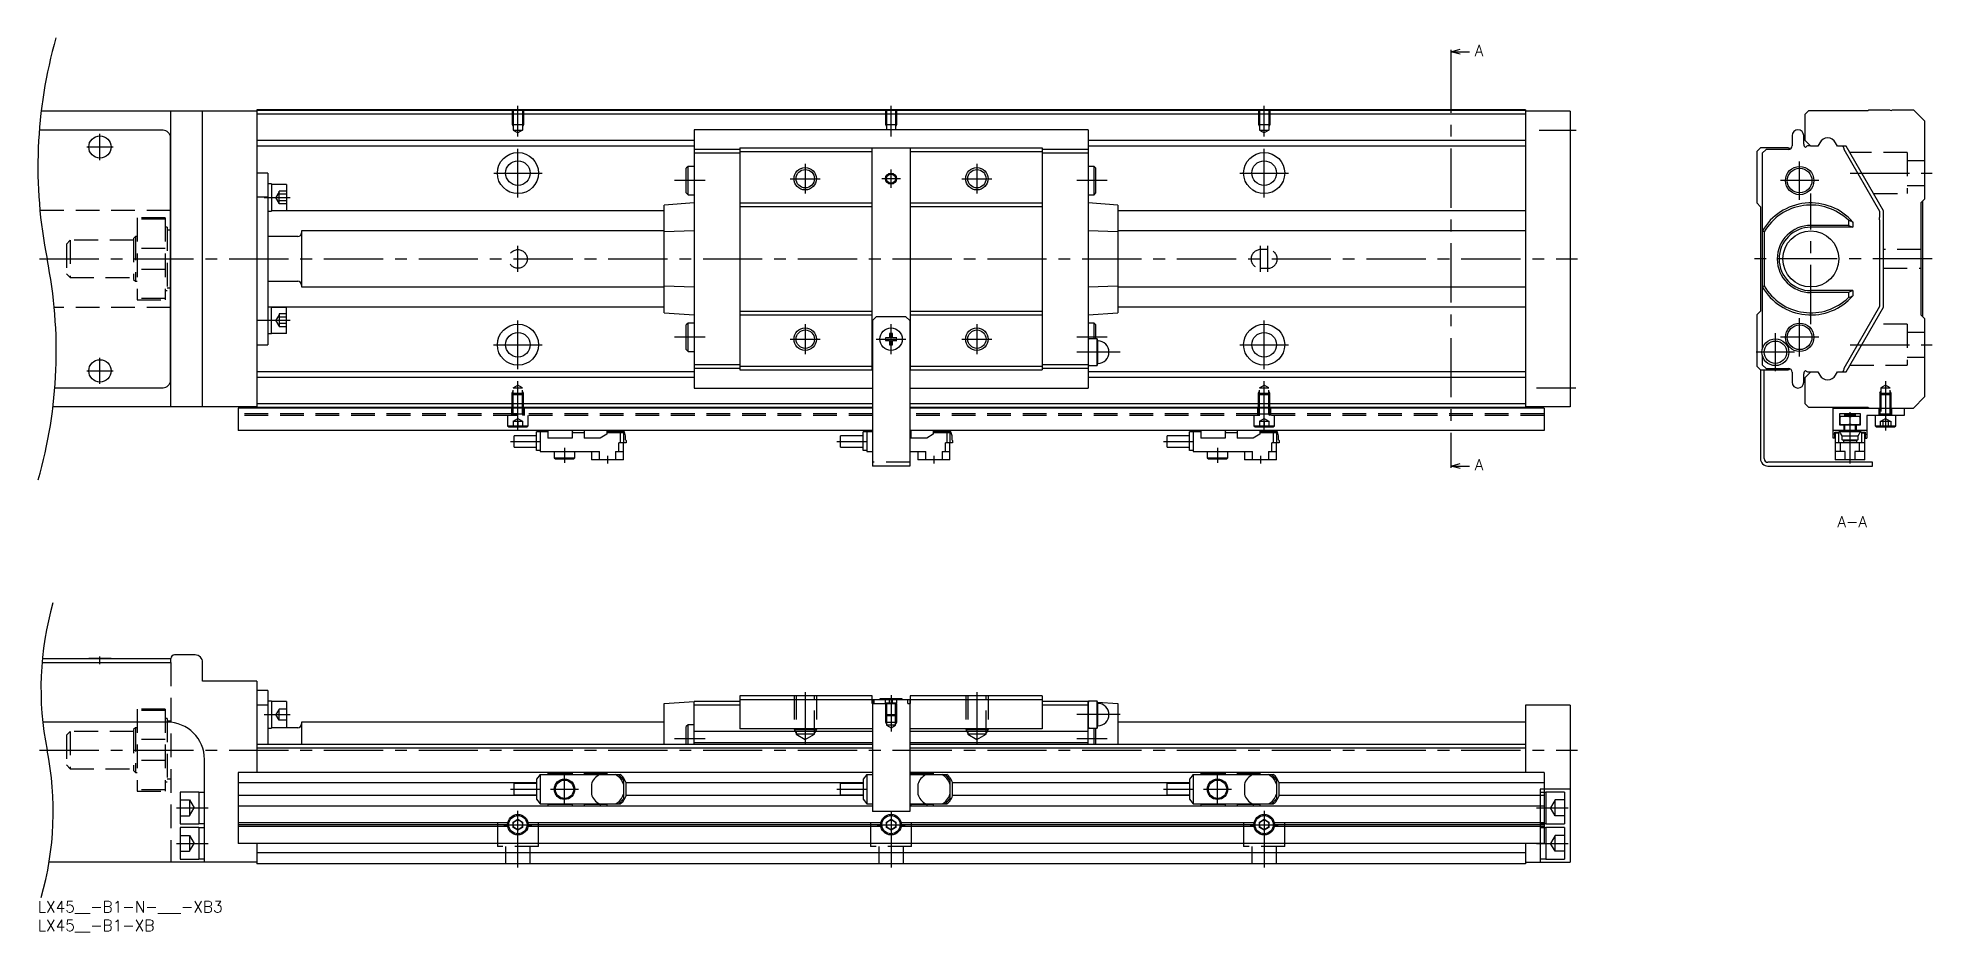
# Model space of a CAD drawing. Extents: x 0 to 508, y -8 to 231.
import ezdxf

# ---------------------------------------------------------------- set-up
doc = ezdxf.new("R2010")
doc.units = 0
doc.header["$LTSCALE"] = 0.5
doc.linetypes.add('CENTER', pattern=[50.8, 31.75, -6.35, 6.35, -6.35])
doc.linetypes.add('DASHED', pattern=[19.05, 12.7, -6.35])
for name, color, linetype in [('MSM_CENTER', 1, 'CENTER'), ('MSM_CONTINUOUS', 7, 'CONTINUOUS'), ('MSM_DASHED', 4, 'DASHED'), ('MSM_NARROW', 5, 'CONTINUOUS'), ('MSM_PART_NUMBER', 7, 'CONTINUOUS')]:
    doc.layers.add(name, color=color, linetype=linetype)
doc.styles.get("Standard").update_dxf_attribs({"font": 'txt.shx', "height": 3, "bigfont": 'bigfont.shx'})

# ---------------------------------------------------------------- blocks, each defined once
blk = doc.blocks.new('*U2')
at = {"layer": 'MSM_PART_NUMBER'}
blk.add_text('LX45__-B1-N-___-XB3', height=3, dxfattribs=at).set_placement((0, -3))
blk = doc.blocks.new('*U3')
at = {"layer": 'MSM_PART_NUMBER'}
blk.add_text('LX45__-B1-XB', height=3, dxfattribs=at).set_placement((0, -8))

msp = doc.modelspace()

# ---------------------------------------------------------------- linework, layer by layer
at = {"layer": 'MSM_CENTER'}
for p, q in [((378.64, 227.12), (378.64, 117.12)), ((128.64, 204.91), (128.64, 213.12)), ((228.64, 204.91), (228.64, 213.12)), ((328.64, 204.91), (328.64, 213.12)), ((16.64, 198.62), (16.64, 205.62)), ((402.32, 206.62), (412.26, 206.62)), ((13.14, 202.12), (20.14, 202.12)), ((128.64, 188.62), (128.64, 201.62)), ((328.64, 188.62), (328.64, 201.62)), ((472.14, 188), (472.14, 198.25)), ((122.15, 195.12), (135.14, 195.12)), ((178.84, 193.13), (170.64, 193.13)), ((201.64, 193.62), (209.64, 193.62)), ((205.64, 197.62), (205.64, 189.62)), ((226.14, 193.63), (231.14, 193.63)), ((228.64, 191.13), (228.64, 196.13)), ((247.64, 193.62), (255.64, 193.62)), ((251.64, 197.62), (251.64, 189.62)), ((286.54, 193.13), (278.44, 193.13)), ((322.14, 195.12), (335.14, 195.12)), ((477.27, 193.12), (467.01, 193.12)), ((485.67, 195.12), (507.64, 195.12)), ((60.64, 188.58), (67.64, 188.58)), ((475.14, 154.62), (475.14, 189.62)), ((128.64, 168.62), (128.64, 175.62)), ((327.64, 168.62), (327.64, 175.62)), ((329.64, 168.62), (329.64, 175.62)), ((0.46, 172.12), (412.64, 172.12)), ((507.64, 172.12), (459.64, 172.12)), ((60.64, 155.67), (67.64, 155.67)), ((128.64, 142.62), (128.64, 155.62)), ((205.64, 154.62), (205.64, 146.62)), ((228.64, 146.62), (228.64, 154.62)), ((251.64, 154.62), (251.64, 146.62)), ((328.64, 142.62), (328.64, 155.62)), ((472.14, 146), (472.14, 156.25)), ((122.14, 149.12), (135.14, 149.12)), ((178.84, 151.13), (170.64, 151.13)), ((201.64, 150.62), (209.64, 150.62)), ((224.64, 150.62), (232.64, 150.62)), ((247.64, 150.62), (255.64, 150.62)), ((286.54, 151.13), (278.44, 151.13)), ((322.14, 149.12), (335.14, 149.12)), ((465.64, 142), (465.64, 152.25)), ((477.27, 151.12), (467.01, 151.12)), ((485.67, 149.12), (507.64, 149.12)), ((16.64, 138.62), (16.64, 145.62)), ((290.04, 147.13), (278.44, 147.13)), ((470.77, 147.12), (460.51, 147.12)), ((13.14, 142.12), (20.14, 142.12)), ((128.64, 126.12), (128.64, 139.33)), ((328.64, 126.12), (328.64, 139.33)), ((401.64, 137.62), (412.14, 137.62)), ((495.14, 139.33), (495.14, 126.12)), ((485.64, 117.32), (485.64, 131.02)), ((126.64, 123.17), (134.64, 123.17)), ((214.14, 123.17), (222.14, 123.17)), ((301.64, 123.17), (309.64, 123.17)), ((141.14, 121.52), (141.14, 117.52)), ((152.64, 119.32), (152.64, 117.32)), ((240.14, 119.32), (240.14, 117.32)), ((316.14, 121.52), (316.14, 117.52)), ((327.64, 119.32), (327.64, 117.32)), ((16.64, 63.5), (16.64, 65.6)), ((205.64, 56), (205.64, 42.3)), ((251.64, 56), (251.64, 42.3)), ((228.64, 55.2), (228.64, 45.5)), ((60.64, 50), (67.64, 50)), ((290.04, 50), (278.44, 50)), ((178.84, 43.5), (170.64, 43.5)), ((286.54, 43.5), (278.44, 43.5)), ((0.46, 40.5), (412.64, 40.5)), ((141.14, 26.25), (141.14, 33.75)), ((316.14, 26.25), (316.14, 33.75)), ((126.64, 30), (134.64, 30)), ((137.39, 30), (144.89, 30)), ((214.14, 30), (222.14, 30)), ((301.64, 30), (309.64, 30)), ((312.39, 30), (319.89, 30)), ((37.14, 25), (45.64, 25)), ((124.89, 20.5), (132.39, 20.5)), ((128.64, 9), (128.64, 24.25)), ((224.89, 20.5), (232.39, 20.5)), ((228.64, 24.25), (228.64, 9)), ((324.89, 20.5), (332.39, 20.5)), ((328.64, 24.25), (328.64, 9)), ((401.64, 25), (410.14, 25)), ((37.14, 15.5), (45.64, 15.5)), ((401.64, 15.5), (410.14, 15.5))]:
    msp.add_line(p, q, dxfattribs=at)
at = {"layer": 'MSM_CONTINUOUS'}
for p, q in [((378.64, 227.62), (381.14, 228.29)), ((378.64, 228.12), (378.64, 227.12)), ((381.14, 226.95), (378.64, 227.62)), ((378.64, 227.62), (383.64, 227.62)), ((58.64, 211.72), (0.88, 211.72)), ((35.64, 132.52), (35.64, 211.72)), ((44.14, 132.52), (44.14, 211.72)), ((398.64, 212.12), (58.64, 212.12)), ((58.64, 212.12), (58.64, 132.12)), ((398.64, 211.92), (58.64, 211.92)), ((398.64, 210.92), (58.64, 210.92)), ((398.64, 212.12), (398.64, 132.12)), ((410.64, 211.72), (398.64, 211.72)), ((410.64, 211.72), (410.64, 132.52)), ((473.64, 210.92), (474.64, 211.92)), ((473.64, 203.87), (473.64, 210.92)), ((474.64, 211.92), (490.44, 211.92)), ((490.44, 211.92), (490.64, 212.12)), ((490.64, 212.12), (496.24, 212.12)), ((497.04, 212.12), (502.64, 212.12)), ((502.64, 212.12), (505.64, 209.12)), ((505.64, 209.12), (505.64, 188.12)), ((33.54, 206.62), (0.38, 206.62)), ((35.54, 139.62), (35.54, 204.62)), ((175.84, 203.87), (58.64, 203.87)), ((175.84, 206.73), (175.84, 137.53)), ((281.44, 206.73), (175.84, 206.73)), ((281.44, 206.73), (281.44, 137.53)), ((398.64, 203.87), (281.44, 203.87)), ((470.14, 205.17), (470.14, 202.47)), ((473.24, 202.87), (473.24, 205.17)), ((475.14, 202.37), (473.64, 203.87)), ((477.54, 203.27), (477.03, 202.37)), ((482.25, 202.37), (481.74, 203.27)), ((35.64, 202.22), (35.54, 202.22)), ((175.84, 202.37), (58.64, 202.37)), ((188.14, 201.48), (175.84, 201.48)), ((188.14, 200.48), (175.84, 200.48)), ((188.14, 201.88), (269.14, 201.88)), ((188.14, 201.88), (188.14, 142.38)), ((188.14, 200.88), (223.54, 200.88)), ((223.54, 142.38), (223.54, 201.88)), ((233.74, 201.88), (233.74, 142.38)), ((233.74, 200.88), (269.14, 200.88)), ((269.14, 201.88), (269.14, 142.38)), ((281.44, 201.48), (269.14, 201.48)), ((281.44, 200.48), (269.14, 200.48)), ((398.64, 202.37), (281.44, 202.37)), ((461.64, 201.87), (460.64, 200.87)), ((460.64, 200.87), (460.64, 187.12)), ((469.02, 201.87), (461.64, 201.87)), ((463.14, 201.47), (462.14, 200.47)), ((462.14, 200.47), (462.14, 147.97)), ((469.14, 201.47), (463.14, 201.47)), ((475.09, 202.42), (474.44, 202.42)), ((477.03, 202.37), (475.14, 202.37)), ((484.64, 202.37), (482.25, 202.37)), ((484.03, 201.42), (484.03, 201.62)), ((493.64, 184.79), (484.03, 201.42)), ((494.64, 185.05), (484.64, 202.37)), ((35.64, 197.72), (35.54, 197.72)), ((61.64, 195.12), (58.64, 195.12)), ((61.64, 195.12), (61.64, 149.12)), ((174.24, 196.93), (173.74, 196.43)), ((173.74, 189.83), (173.74, 196.43)), ((174.24, 189.33), (174.24, 196.93)), ((175.84, 196.93), (174.24, 196.93)), ((283.04, 196.93), (281.44, 196.93)), ((283.54, 196.43), (283.04, 196.93)), ((283.04, 189.33), (283.04, 196.93)), ((283.54, 189.83), (283.54, 196.43)), ((61.64, 188.65), (58.64, 188.65)), ((62.64, 192.23), (61.64, 192.23)), ((62.64, 192.23), (62.64, 184.93)), ((66.64, 192.08), (62.64, 192.08)), ((66.64, 192.08), (66.64, 185.08)), ((173.74, 189.83), (174.24, 189.33)), ((174.24, 189.33), (175.84, 189.33)), ((281.44, 189.33), (283.04, 189.33)), ((283.04, 189.33), (283.54, 189.83)), ((505.64, 188.12), (504.64, 187.12)), ((35.64, 185.12), (35.54, 185.12)), ((61.64, 184.93), (62.64, 184.93)), ((62.64, 185.08), (66.64, 185.08)), ((167.84, 185.05), (62.64, 185.05)), ((175.84, 187.13), (167.84, 186.57)), ((167.84, 157.68), (167.84, 186.57)), ((188.14, 187.13), (223.54, 187.13)), ((188.14, 186.13), (223.54, 186.13)), ((233.74, 187.13), (269.14, 187.13)), ((233.74, 186.13), (269.14, 186.13)), ((289.44, 186.57), (281.44, 187.13)), ((289.44, 186.57), (289.44, 157.68)), ((398.64, 185.05), (289.44, 185.05)), ((460.64, 187.12), (461.64, 186.12)), ((461.64, 186.12), (461.64, 158.12)), ((493.64, 183.27), (493.64, 184.79)), ((494.64, 159.2), (494.64, 185.05)), ((504.64, 187.12), (504.64, 157.12)), ((505.14, 156.62), (505.14, 187.62)), ((35.64, 179.87), (35.54, 179.87)), ((69.64, 178.12), (61.64, 178.12)), ((70.64, 179.62), (70.64, 164.62)), ((167.84, 179.62), (70.64, 179.62)), ((175.84, 179.61), (167.84, 179.36)), ((289.44, 179.36), (281.44, 179.61)), ((398.64, 179.62), (289.44, 179.62)), ((462.64, 179.36), (462.14, 179.61)), ((462.64, 179.36), (462.64, 164.89)), ((485.2, 181.12), (475.14, 181.12)), ((486.42, 180.62), (475.14, 180.62)), ((485.2, 182.49), (485.2, 181.12)), ((485.2, 181.12), (486.42, 180.62)), ((486.42, 182.01), (486.42, 180.62)), ((493.64, 159.46), (493.64, 182.47)), ((35.54, 164.37), (35.64, 164.37)), ((61.64, 166.12), (69.64, 166.12)), ((70.64, 164.62), (167.84, 164.62)), ((167.84, 164.89), (175.84, 164.64)), ((281.44, 164.64), (289.44, 164.89)), ((289.44, 164.62), (398.64, 164.62)), ((462.14, 164.64), (462.64, 164.89)), ((486.42, 163.62), (475.14, 163.62)), ((485.2, 163.12), (475.14, 163.12)), ((486.42, 163.62), (485.2, 163.12)), ((485.2, 163.12), (485.2, 161.76)), ((486.42, 163.62), (486.42, 162.24)), ((35.64, 159.12), (35.54, 159.12)), ((61.64, 159.32), (62.64, 159.32)), ((62.64, 152.02), (62.64, 159.32)), ((167.84, 159.2), (62.64, 159.2)), ((62.64, 159.17), (66.64, 159.17)), ((66.64, 152.17), (66.64, 159.17)), ((167.84, 157.68), (175.84, 157.13)), ((188.14, 158.13), (223.54, 158.13)), ((233.74, 158.13), (269.14, 158.13)), ((281.44, 157.13), (289.44, 157.68)), ((398.64, 159.2), (289.44, 159.2)), ((461.64, 158.12), (460.64, 157.12)), ((484.03, 142.82), (493.64, 159.46)), ((484.64, 141.87), (494.64, 159.2)), ((61.64, 155.6), (58.64, 155.6)), ((174.24, 154.93), (173.74, 154.43)), ((173.74, 147.83), (173.74, 154.43)), ((174.24, 147.33), (174.24, 154.93)), ((175.84, 154.93), (174.24, 154.93)), ((188.14, 157.13), (223.54, 157.13)), ((224.64, 156.62), (223.64, 155.62)), ((223.64, 155.62), (223.64, 116.62)), ((232.64, 156.62), (224.64, 156.62)), ((233.64, 155.62), (232.64, 156.62)), ((233.64, 155.62), (233.64, 116.62)), ((233.74, 157.13), (269.14, 157.13)), ((283.04, 154.93), (281.44, 154.93)), ((283.54, 154.43), (283.04, 154.93)), ((283.04, 150.73), (283.04, 154.93)), ((283.54, 150.73), (283.54, 154.43)), ((460.64, 157.12), (460.64, 143.37)), ((504.64, 157.12), (505.64, 156.12)), ((505.64, 156.12), (505.64, 135.12)), ((58.64, 149.12), (61.64, 149.12)), ((62.64, 152.02), (61.64, 152.02)), ((66.64, 152.17), (62.64, 152.17)), ((173.74, 147.83), (174.24, 147.33)), ((174.24, 147.33), (175.84, 147.33)), ((228.27, 150.99), (227.14, 150.99)), ((227.14, 150.25), (228.27, 150.25)), ((228.27, 152.13), (228.27, 150.99)), ((228.27, 150.25), (228.27, 149.12)), ((229.01, 150.99), (229.01, 152.13)), ((230.15, 150.99), (229.01, 150.99)), ((229.01, 150.25), (230.15, 150.25)), ((229.01, 149.12), (229.01, 150.25)), ((281.6, 150.73), (281.44, 150.13)), ((281.6, 143.53), (281.6, 150.73)), ((283.88, 150.73), (281.6, 150.73)), ((283.88, 143.53), (283.88, 150.73)), ((284.04, 150.13), (283.88, 150.73)), ((284.04, 144.13), (284.04, 150.13)), ((35.64, 146.52), (35.54, 146.52)), ((188.14, 143.78), (175.84, 143.78)), ((188.14, 142.78), (175.84, 142.78)), ((188.14, 143.38), (223.54, 143.38)), ((188.14, 142.38), (223.64, 142.38)), ((233.64, 142.38), (269.14, 142.38)), ((233.74, 143.38), (269.14, 143.38)), ((281.44, 143.78), (269.14, 143.78)), ((281.44, 142.78), (269.14, 142.78)), ((281.44, 144.13), (281.6, 143.53)), ((281.6, 143.53), (283.88, 143.53)), ((283.88, 143.53), (284.04, 144.13)), ((460.64, 143.37), (461.64, 142.37)), ((461.64, 142.37), (469.02, 142.37)), ((461.64, 142.37), (461.64, 118.62)), ((462.14, 146.28), (462.14, 143.77)), ((462.14, 143.77), (463.14, 142.77)), ((462.64, 118.62), (462.64, 142.37)), ((463.14, 142.77), (469.14, 142.77)), ((484.03, 142.62), (484.03, 142.82)), ((4.55, 137.62), (33.54, 137.62)), ((35.54, 142.02), (35.64, 142.02)), ((175.84, 141.87), (58.64, 141.87)), ((175.84, 140.37), (58.64, 140.37)), ((175.84, 137.53), (223.64, 137.53)), ((233.64, 137.53), (281.44, 137.53)), ((398.64, 141.87), (281.44, 141.87)), ((398.64, 140.37), (281.44, 140.37)), ((470.14, 141.77), (470.14, 139.07)), ((473.24, 139.07), (473.24, 141.37)), ((473.64, 140.37), (475.14, 141.87)), ((473.64, 133.32), (473.64, 140.37)), ((474.44, 141.82), (475.09, 141.82)), ((475.14, 141.87), (477.03, 141.87)), ((477.03, 141.87), (477.54, 140.98)), ((481.74, 140.98), (482.25, 141.87)), ((482.25, 141.87), (484.64, 141.87)), ((58.64, 132.52), (4.05, 132.52)), ((53.64, 132.12), (53.64, 126.12)), ((223.64, 132.12), (53.64, 132.12)), ((223.64, 133.32), (58.64, 133.32)), ((223.64, 132.32), (58.64, 132.32)), ((398.64, 133.32), (233.64, 133.32)), ((398.64, 132.32), (233.64, 132.32)), ((403.64, 132.12), (233.64, 132.12)), ((410.64, 132.52), (398.64, 132.52)), ((403.64, 132.12), (403.64, 126.12)), ((474.64, 132.32), (473.64, 133.32)), ((490.44, 132.32), (474.64, 132.32)), ((481.14, 124.12), (481.14, 132.12)), ((481.14, 132.12), (502.64, 132.12)), ((490.64, 132.12), (490.44, 132.32)), ((490.64, 132.12), (490.44, 132.32)), ((500.14, 132.12), (500.14, 130.12)), ((505.64, 135.12), (502.64, 132.12)), ((488.49, 130.62), (482.79, 130.62)), ((482.79, 130.62), (482.79, 127.62)), ((482.79, 127.62), (488.49, 127.62)), ((482.89, 130.02), (488.39, 130.02)), ((482.89, 130.02), (482.89, 127.62)), ((482.89, 129.78), (483.56, 129.96)), ((483.53, 127.7), (482.89, 127.87)), ((484.17, 127.63), (483.53, 127.7)), ((483.56, 129.96), (483.91, 130.01)), ((483.91, 130.01), (484.27, 130.02)), ((483.94, 127.62), (483.94, 126.12)), ((484.34, 130.52), (484.14, 130.32)), ((484.14, 130.32), (484.14, 130.02)), ((484.14, 130.32), (487.14, 130.32)), ((484.14, 127.62), (484.14, 126.12)), ((484.27, 127.62), (484.17, 127.63)), ((484.27, 130.02), (484.36, 130.02)), ((484.62, 127.64), (484.27, 127.62)), ((484.34, 130.52), (486.94, 130.52)), ((484.36, 130.02), (485, 129.95)), ((484.97, 127.69), (484.62, 127.64)), ((485.64, 127.87), (484.97, 127.69)), ((485, 129.95), (485.64, 129.78)), ((485.64, 129.78), (486.31, 129.96)), ((485.64, 127.87), (485.64, 129.78)), ((486.28, 127.7), (485.64, 127.87)), ((486.92, 127.63), (486.28, 127.7)), ((486.31, 129.96), (486.66, 130.01)), ((486.66, 130.01), (487.02, 130.02)), ((487.02, 127.62), (486.92, 127.63)), ((487.14, 130.32), (486.94, 130.52)), ((487.02, 130.02), (487.11, 130.02)), ((487.33, 127.64), (487.02, 127.62)), ((487.11, 130.02), (487.75, 129.95)), ((487.14, 130.02), (487.14, 130.32)), ((487.14, 126.12), (487.14, 127.62)), ((487.37, 127.64), (487.33, 127.64)), ((487.34, 126.12), (487.34, 127.62)), ((487.72, 127.69), (487.37, 127.64)), ((488.39, 127.87), (487.72, 127.69)), ((487.75, 129.95), (488.39, 129.78)), ((488.39, 127.62), (488.39, 130.02)), ((488.49, 127.62), (488.49, 130.62)), ((500.14, 130.12), (490.14, 130.12)), ((490.14, 130.12), (490.14, 124.12)), ((492.39, 130.12), (492.39, 127.42)), ((492.39, 127.42), (492.69, 127.12)), ((492.39, 127.42), (497.89, 127.42)), ((492.69, 127.12), (497.59, 127.12)), ((495.14, 130.62), (494.64, 130.12)), ((495.64, 130.12), (495.14, 130.62)), ((497.59, 127.12), (497.89, 127.42)), ((497.89, 127.42), (497.89, 130.12)), ((223.64, 126.12), (53.64, 126.12)), ((127.64, 121.67), (127.64, 124.67)), ((133.64, 124.67), (127.64, 124.67)), ((136.64, 125.82), (133.64, 125.82)), ((133.64, 120.82), (133.64, 125.82)), ((134.64, 125.82), (134.64, 120.52)), ((136.64, 126.12), (136.64, 124.12)), ((143.14, 124.12), (136.64, 124.12)), ((143.14, 126.12), (143.14, 124.12)), ((143.39, 125.82), (143.14, 125.82)), ((143.39, 125.52), (143.39, 125.82)), ((146.44, 125.52), (143.39, 125.52)), ((146.44, 126.12), (146.44, 124.12)), ((150.69, 124.12), (146.44, 124.12)), ((152.44, 125.14), (150.69, 124.12)), ((152.44, 126.12), (152.44, 125.14)), ((157.18, 125.82), (152.44, 125.82)), ((157.01, 125.52), (152.44, 125.52)), ((157.64, 122.88), (155.71, 122.88)), ((155.71, 120.52), (155.71, 122.88)), ((156.08, 125.52), (156.08, 122.88)), ((156.94, 125.52), (156.94, 122.88)), ((156.94, 118.32), (156.94, 122.88)), ((157.01, 125.52), (157.01, 125.82)), ((157.5, 124.74), (157.18, 125.82)), ((157.5, 123.62), (157.5, 124.74)), ((157.64, 123.47), (157.5, 123.62)), ((157.64, 123.47), (157.64, 122.88)), ((215.14, 121.67), (215.14, 124.67)), ((221.14, 124.67), (215.14, 124.67)), ((223.64, 125.82), (221.14, 125.82)), ((221.14, 120.82), (221.14, 125.82)), ((222.14, 125.82), (222.14, 120.52)), ((403.64, 126.12), (233.64, 126.12)), ((233.94, 125.52), (233.64, 125.52)), ((233.94, 126.12), (233.94, 124.12)), ((238.19, 124.12), (233.94, 124.12)), ((239.94, 125.14), (238.19, 124.12)), ((239.94, 126.12), (239.94, 125.14)), ((244.68, 125.82), (239.94, 125.82)), ((244.51, 125.52), (239.94, 125.52)), ((245.14, 122.88), (243.21, 122.88)), ((243.21, 120.52), (243.21, 122.88)), ((243.58, 125.52), (243.58, 122.88)), ((244.44, 125.52), (244.44, 122.88)), ((244.44, 118.32), (244.44, 122.88)), ((244.51, 125.52), (244.51, 125.82)), ((245, 124.74), (244.68, 125.82)), ((245, 123.62), (245, 124.74)), ((245.14, 123.47), (245, 123.62)), ((245.14, 123.47), (245.14, 122.88)), ((302.64, 121.67), (302.64, 124.67)), ((308.64, 124.67), (302.64, 124.67)), ((311.64, 125.82), (308.64, 125.82)), ((308.64, 120.82), (308.64, 125.82)), ((309.64, 125.82), (309.64, 120.52)), ((311.64, 126.12), (311.64, 124.12)), ((318.14, 124.12), (311.64, 124.12)), ((318.14, 126.12), (318.14, 124.12)), ((318.39, 125.82), (318.14, 125.82)), ((318.39, 125.52), (318.39, 125.82)), ((321.44, 125.52), (318.39, 125.52)), ((321.44, 126.12), (321.44, 124.12)), ((325.69, 124.12), (321.44, 124.12)), ((327.44, 125.14), (325.69, 124.12)), ((327.44, 126.12), (327.44, 125.14)), ((332.18, 125.82), (327.44, 125.82)), ((332.01, 125.52), (327.44, 125.52)), ((332.64, 122.88), (330.71, 122.88)), ((330.71, 120.52), (330.71, 122.88)), ((331.08, 125.52), (331.08, 122.88)), ((331.94, 125.52), (331.94, 122.88)), ((331.94, 118.32), (331.94, 122.88)), ((332.01, 125.52), (332.01, 125.82)), ((332.5, 124.74), (332.18, 125.82)), ((332.5, 123.62), (332.5, 124.74)), ((332.64, 123.47), (332.5, 123.62)), ((332.64, 123.47), (332.64, 122.88)), ((490.14, 126.12), (481.14, 126.12)), ((481.54, 125.14), (481.14, 125.14)), ((481.54, 124.12), (481.14, 124.12)), ((481.54, 124.12), (481.54, 125.72)), ((481.54, 125.72), (482.64, 125.72)), ((481.69, 125.72), (481.69, 118.32)), ((481.69, 125.52), (482.64, 125.52)), ((489.59, 122.88), (481.69, 122.88)), ((482.54, 125.52), (482.54, 122.88)), ((488.64, 125.82), (482.64, 125.82)), ((482.64, 125.52), (482.64, 125.82)), ((483.1, 125.44), (482.91, 125.82)), ((483.09, 120.52), (483.09, 122.88)), ((483.52, 124.74), (483.1, 125.44)), ((483.52, 124.74), (487.76, 124.74)), ((483.52, 123.62), (483.52, 124.74)), ((483.52, 123.62), (487.76, 123.62)), ((483.88, 123.47), (483.52, 123.62)), ((483.88, 123.47), (487.4, 123.47)), ((483.88, 123.47), (483.88, 122.88)), ((487.76, 123.62), (487.4, 123.47)), ((487.4, 123.47), (487.4, 122.88)), ((487.96, 125.06), (487.76, 124.74)), ((487.76, 124.74), (487.76, 123.62)), ((488.37, 125.82), (487.96, 125.06)), ((488.19, 120.52), (488.19, 122.88)), ((488.64, 125.82), (488.64, 125.52)), ((488.64, 125.72), (489.74, 125.72)), ((488.64, 125.52), (489.59, 125.52)), ((488.74, 125.52), (488.74, 122.88)), ((489.59, 118.32), (489.59, 125.72)), ((489.74, 125.72), (489.74, 124.12)), ((489.74, 125.14), (490.14, 125.14)), ((489.74, 124.12), (490.14, 124.12)), ((127.64, 121.67), (133.64, 121.67)), ((134.64, 120.82), (133.64, 120.82)), ((134.64, 120.52), (150.49, 120.52)), ((138.39, 120.52), (138.39, 118.82)), ((138.39, 118.82), (138.69, 118.52)), ((138.39, 118.82), (143.89, 118.82)), ((138.69, 118.52), (143.59, 118.52)), ((143.59, 118.52), (143.89, 118.82)), ((143.89, 118.82), (143.89, 120.52)), ((148.34, 120.52), (148.34, 118.32)), ((156.94, 118.32), (148.34, 118.32)), ((150.49, 118.32), (150.49, 120.52)), ((154.8, 120.52), (156.94, 120.52)), ((154.8, 120.52), (154.8, 118.32)), ((215.14, 121.67), (221.14, 121.67)), ((222.14, 120.82), (221.14, 120.82)), ((222.14, 120.52), (223.64, 120.52)), ((233.64, 120.52), (237.99, 120.52)), ((235.84, 120.52), (235.84, 118.32)), ((244.44, 118.32), (235.84, 118.32)), ((237.99, 118.32), (237.99, 120.52)), ((242.3, 120.52), (244.44, 120.52)), ((242.3, 120.52), (242.3, 118.32)), ((302.64, 121.67), (308.64, 121.67)), ((309.64, 120.82), (308.64, 120.82)), ((309.64, 120.52), (325.49, 120.52)), ((313.39, 120.52), (313.39, 118.82)), ((313.39, 118.82), (313.69, 118.52)), ((313.39, 118.82), (318.89, 118.82)), ((313.69, 118.52), (318.59, 118.52)), ((318.59, 118.52), (318.89, 118.82)), ((318.89, 118.82), (318.89, 120.52)), ((323.34, 120.52), (323.34, 118.32)), ((331.94, 118.32), (323.34, 118.32)), ((325.49, 118.32), (325.49, 120.52)), ((329.8, 120.52), (331.94, 120.52)), ((329.8, 120.52), (329.8, 118.32)), ((378.64, 116.62), (381.14, 117.29)), ((378.64, 117.12), (378.64, 116.12)), ((491.64, 117.62), (463.64, 117.62)), ((484.31, 120.52), (481.69, 120.52)), ((489.59, 118.32), (481.69, 118.32)), ((484.31, 118.32), (484.31, 120.52)), ((489.59, 120.52), (486.97, 120.52)), ((486.97, 120.52), (486.97, 118.32)), ((491.64, 116.62), (491.64, 117.62)), ((233.64, 116.62), (223.64, 116.62)), ((381.14, 115.95), (378.64, 116.62)), ((378.64, 116.62), (383.64, 116.62)), ((463.64, 116.62), (491.64, 116.62)), ((42.14, 66), (36.64, 66)), ((1.12, 64), (35.64, 64)), ((1.21, 65), (35.54, 65)), ((13.64, 65.1), (19.64, 65.1)), ((13.64, 65.1), (13.64, 65)), ((19.64, 65), (19.64, 65.1)), ((35.54, 65), (35.54, 64)), ((35.64, 64), (35.64, 65)), ((44.14, 59), (44.14, 64)), ((58.64, 59), (44.14, 59)), ((58.64, 59), (58.64, 34.5)), ((61.64, 56.5), (58.64, 56.5)), ((61.64, 56.5), (61.64, 42)), ((61.64, 52.5), (58.64, 52.5)), ((62.64, 53.65), (61.64, 53.65)), ((62.64, 53.65), (62.64, 46.35)), ((66.64, 53.5), (62.64, 53.5)), ((66.64, 53.5), (66.64, 46.5)), ((167.84, 53), (175.84, 53.5)), ((167.84, 42), (167.84, 53)), ((188.14, 53.5), (175.84, 53.5)), ((175.84, 42), (175.84, 53.5)), ((188.14, 52.5), (175.84, 52.5)), ((223.54, 55), (188.14, 55)), ((188.14, 55), (188.14, 46.15)), ((223.54, 54), (188.14, 54)), ((223.54, 53), (223.54, 55)), ((223.54, 53), (223.64, 53)), ((223.64, 54), (223.64, 24)), ((233.64, 54), (223.64, 54)), ((231.64, 54.2), (225.64, 54.2)), ((225.64, 54.2), (225.64, 54)), ((231.64, 54), (231.64, 54.2)), ((233.64, 54), (233.64, 24)), ((233.64, 53), (233.74, 53)), ((233.74, 55), (233.74, 53)), ((269.14, 55), (233.74, 55)), ((269.14, 54), (233.74, 54)), ((269.14, 55), (269.14, 46.15)), ((281.44, 53.5), (269.14, 53.5)), ((281.44, 52.5), (269.14, 52.5)), ((281.6, 53.6), (281.44, 53)), ((281.44, 53.5), (281.57, 53.49)), ((281.44, 42), (281.44, 53.5)), ((281.6, 46.4), (281.6, 53.6)), ((283.88, 53.6), (281.6, 53.6)), ((284.04, 53), (283.88, 53.6)), ((283.88, 46.4), (283.88, 53.6)), ((283.95, 53.34), (289.44, 53)), ((284.04, 47), (284.04, 53)), ((289.44, 53), (289.44, 42)), ((410.64, 52.5), (398.64, 52.5)), ((398.64, 52.5), (398.64, 34.5)), ((410.64, 52.5), (410.64, 10.5)), ((34.64, 48), (1.31, 48)), ((61.64, 46.35), (62.64, 46.35)), ((69.64, 46.5), (62.64, 46.5)), ((70.64, 48), (70.64, 42)), ((167.84, 48), (70.64, 48)), ((174.24, 47.3), (173.74, 46.8)), ((173.74, 42), (173.74, 46.8)), ((174.24, 42), (174.24, 47.3)), ((175.84, 47.3), (174.24, 47.3)), ((223.64, 46.15), (188.14, 46.15)), ((269.14, 46.15), (233.64, 46.15)), ((281.44, 47), (281.6, 46.4)), ((281.6, 46.4), (283.88, 46.4)), ((283.04, 42), (283.04, 46.4)), ((283.54, 42), (283.54, 46.4)), ((283.88, 46.4), (284.04, 47)), ((398.64, 48), (289.44, 48)), ((223.64, 42), (58.64, 42)), ((223.64, 41), (58.64, 41)), ((223.64, 45.5), (175.84, 45.5)), ((223.64, 42.4), (175.84, 42.4)), ((281.44, 45.5), (233.64, 45.5)), ((281.44, 42.4), (233.64, 42.4)), ((398.64, 42), (233.64, 42)), ((398.64, 41), (233.64, 41)), ((44.64, 10.5), (44.64, 38)), ((53.64, 34.5), (53.64, 15.5)), ((223.64, 34.5), (53.64, 34.5)), ((133.64, 31.7), (53.64, 31.7)), ((127.64, 28.5), (127.64, 31.5)), ((133.64, 31.5), (127.64, 31.5)), ((134.64, 33.95), (133.64, 32.69)), ((133.64, 32.69), (133.64, 27.3)), ((134.64, 33.95), (156.08, 33.95)), ((134.64, 33.95), (134.64, 26.05)), ((136.64, 34.5), (136.64, 33.95)), ((143.14, 34.1), (136.64, 34.1)), ((143.14, 34.5), (143.14, 33.95)), ((146.44, 34.5), (146.44, 33.95)), ((152.44, 34.1), (146.44, 34.1)), ((148.34, 31.33), (148.34, 28.67)), ((150.69, 34.1), (150.69, 34.5)), ((152.44, 34.5), (152.44, 33.95)), ((156.94, 32.55), (155.71, 33.95)), ((156.94, 32.55), (156.94, 27.45)), ((157.64, 28.24), (157.64, 31.76)), ((221.14, 31.7), (157.64, 31.7)), ((215.14, 28.5), (215.14, 31.5)), ((221.14, 31.5), (215.14, 31.5)), ((222.14, 33.95), (221.14, 32.69)), ((221.14, 32.69), (221.14, 27.3)), ((222.14, 33.95), (223.64, 33.95)), ((222.14, 33.95), (222.14, 26.05)), ((403.64, 34.5), (233.64, 34.5)), ((233.64, 33.95), (243.58, 33.95)), ((233.94, 34.5), (233.94, 33.95)), ((239.94, 34.1), (233.94, 34.1)), ((235.84, 31.33), (235.84, 28.67)), ((238.19, 34.1), (238.19, 34.5)), ((239.94, 34.5), (239.94, 33.95)), ((244.44, 32.55), (243.21, 33.95)), ((244.44, 32.55), (244.44, 27.45)), ((245.14, 28.24), (245.14, 31.76)), ((308.64, 31.7), (245.14, 31.7)), ((302.64, 28.5), (302.64, 31.5)), ((308.64, 31.5), (302.64, 31.5)), ((309.64, 33.95), (308.64, 32.69)), ((308.64, 32.69), (308.64, 27.3)), ((309.64, 33.95), (331.08, 33.95)), ((309.64, 33.95), (309.64, 26.05)), ((311.64, 34.5), (311.64, 33.95)), ((318.14, 34.1), (311.64, 34.1)), ((318.14, 34.5), (318.14, 33.95)), ((321.44, 34.5), (321.44, 33.95)), ((327.44, 34.1), (321.44, 34.1)), ((323.34, 31.33), (323.34, 28.67)), ((325.69, 34.1), (325.69, 34.5)), ((327.44, 34.5), (327.44, 33.95)), ((331.94, 32.55), (330.71, 33.95)), ((331.94, 32.55), (331.94, 27.45)), ((332.64, 28.24), (332.64, 31.76)), ((403.64, 31.7), (332.64, 31.7)), ((403.64, 34.5), (403.64, 15.5)), ((43.14, 29.25), (38.14, 29.25)), ((38.14, 29.25), (38.14, 20.75)), ((43.14, 29.25), (43.14, 20.75)), ((44.64, 29.15), (43.14, 29.15)), ((133.64, 28.3), (53.64, 28.3)), ((223.64, 25.5), (53.64, 25.5)), ((127.64, 28.5), (133.64, 28.5)), ((133.64, 27.3), (134.64, 26.05)), ((134.64, 26.05), (156.08, 26.05)), ((136.64, 26.05), (136.64, 25.5)), ((143.14, 25.9), (136.64, 25.9)), ((143.14, 26.05), (143.14, 25.5)), ((146.44, 26.05), (146.44, 25.5)), ((152.44, 25.9), (146.44, 25.9)), ((150.69, 25.9), (150.69, 25.5)), ((152.44, 26.05), (152.44, 25.5)), ((155.71, 26.05), (156.94, 27.45)), ((221.14, 28.3), (157.64, 28.3)), ((215.14, 28.5), (221.14, 28.5)), ((221.14, 27.3), (222.14, 26.05)), ((222.14, 26.05), (223.64, 26.05)), ((233.64, 26.05), (243.58, 26.05)), ((403.64, 25.5), (233.64, 25.5)), ((233.94, 26.05), (233.94, 25.5)), ((239.94, 25.9), (233.94, 25.9)), ((238.19, 25.9), (238.19, 25.5)), ((239.94, 26.05), (239.94, 25.5)), ((243.21, 26.05), (244.44, 27.45)), ((308.64, 28.3), (245.14, 28.3)), ((302.64, 28.5), (308.64, 28.5)), ((308.64, 27.3), (309.64, 26.05)), ((309.64, 26.05), (331.08, 26.05)), ((311.64, 26.05), (311.64, 25.5)), ((318.14, 25.9), (311.64, 25.9)), ((318.14, 26.05), (318.14, 25.5)), ((321.44, 26.05), (321.44, 25.5)), ((327.44, 25.9), (321.44, 25.9)), ((325.69, 25.9), (325.69, 25.5)), ((327.44, 26.05), (327.44, 25.5)), ((330.71, 26.05), (331.94, 27.45)), ((403.64, 28.3), (332.64, 28.3)), ((402.64, 30), (402.64, 10.5)), ((410.64, 30), (402.64, 30)), ((404.14, 29.15), (402.64, 29.15)), ((409.14, 29.25), (404.14, 29.25)), ((404.14, 29.25), (404.14, 20.75)), ((409.14, 29.25), (409.14, 20.75)), ((38.14, 20.75), (43.14, 20.75)), ((43.14, 20.85), (44.64, 20.85)), ((125.94, 21), (53.64, 21)), ((125.89, 20.5), (53.64, 20.5)), ((127.39, 21.22), (128.64, 21.94)), ((127.39, 19.78), (127.39, 21.22)), ((128.64, 21.94), (129.89, 21.22)), ((129.89, 21.22), (129.89, 19.78)), ((225.94, 21), (131.35, 21)), ((225.89, 20.5), (131.39, 20.5)), ((233.64, 24), (223.64, 24)), ((227.39, 21.22), (228.64, 21.94)), ((227.39, 19.78), (227.39, 21.22)), ((228.64, 21.94), (229.89, 21.22)), ((229.89, 21.22), (229.89, 19.78)), ((325.94, 21), (231.35, 21)), ((325.89, 20.5), (231.39, 20.5)), ((327.39, 21.22), (328.64, 21.94)), ((327.39, 19.78), (327.39, 21.22)), ((328.64, 21.94), (329.89, 21.22)), ((329.89, 21.22), (329.89, 19.78)), ((403.64, 21), (331.35, 21)), ((403.64, 20.5), (331.39, 20.5)), ((402.64, 20.85), (404.14, 20.85)), ((404.14, 20.75), (409.14, 20.75)), ((43.14, 19.75), (38.14, 19.75)), ((38.14, 19.75), (38.14, 11.25)), ((43.14, 19.75), (43.14, 11.25)), ((44.64, 19.65), (43.14, 19.65)), ((125.94, 20), (53.64, 20)), ((403.64, 15.5), (53.64, 15.5)), ((58.64, 15.5), (58.64, 10)), ((128.64, 19.06), (127.39, 19.78)), ((129.89, 19.78), (128.64, 19.06)), ((225.94, 20), (131.35, 20)), ((228.64, 19.06), (227.39, 19.78)), ((229.89, 19.78), (228.64, 19.06)), ((325.94, 20), (231.35, 20)), ((328.64, 19.06), (327.39, 19.78)), ((329.89, 19.78), (328.64, 19.06)), ((403.64, 20), (331.35, 20)), ((398.64, 15.5), (398.64, 10)), ((404.14, 19.65), (402.64, 19.65)), ((409.14, 19.75), (404.14, 19.75)), ((404.14, 19.75), (404.14, 11.25)), ((409.14, 19.75), (409.14, 11.25)), ((58.64, 10.5), (3.01, 10.5)), ((38.14, 11.25), (43.14, 11.25)), ((43.14, 11.35), (44.64, 11.35)), ((398.64, 13), (58.64, 13)), ((398.64, 10.5), (410.64, 10.5)), ((402.64, 11.35), (404.14, 11.35)), ((404.14, 11.25), (409.14, 11.25)), ((398.64, 10), (58.64, 10))]:
    msp.add_line(p, q, dxfattribs=at)
for centre, radius in [((16.64, 202.12), 3), ((128.64, 195.12), 5.5), ((128.64, 195.12), 3.3), ((328.64, 195.12), 5.5), ((328.64, 195.12), 3.3), ((205.64, 193.62), 2.46), ((228.64, 193.63), 1.23), ((251.64, 193.62), 2.46), ((472.14, 193.12), 3.8), ((472.14, 193.12), 3.3), ((475.14, 172.12), 7.5), ((128.64, 149.12), 5.5), ((128.64, 149.12), 3.3), ((205.64, 150.62), 2.46), ((228.64, 150.62), 3), ((251.64, 150.62), 2.46), ((328.64, 149.12), 5.5), ((328.64, 149.12), 3.3), ((472.14, 151.12), 3.8), ((472.14, 151.12), 3.3), ((465.64, 147.12), 3.6), ((465.64, 147.12), 3), ((16.64, 142.12), 3), ((141.14, 30), 2.75), ((141.14, 30), 2.45), ((316.14, 30), 2.75), ((316.14, 30), 2.45), ((128.64, 20.5), 2.75), ((128.64, 20.5), 2.45), ((128.64, 20.5), 1.25), ((228.64, 20.5), 2.75), ((228.64, 20.5), 2.45), ((228.64, 20.5), 1.25), ((328.64, 20.5), 2.75), ((328.64, 20.5), 2.45), ((328.64, 20.5), 1.25)]:
    msp.add_circle(centre, radius, dxfattribs=at)
for centre, radius, start, end in [((496.64, 212.42), 0.5, 216.8699, 323.1301), ((33.54, 204.62), 2, 0, 90), ((471.69, 205.17), 1.55, 0, 180), ((479.8, 201.97), 2.6, 93.4107, 150), ((479.49, 201.97), 2.6, 30, 86.5893), ((469.02, 201.37), 0.5, 19.0055, 90), ((469.14, 202.47), 1, 270, 0), ((474.24, 202.87), 1, 180, 239.9081), ((474.44, 201.62), 0.8, 90, 151.2511), ((483.23, 201.62), 0.8, 0, 69.6359), ((475.14, 172.12), 15, 41.2361, 150.0736), ((475.14, 172.12), 14.44, 45.8486, 149.949), ((493.94, 182.87), 0.5, 126.8699, 233.1301), ((69.64, 179.12), 1, 270, 0), ((475.14, 172.12), 9, 90, 270), ((475.14, 172.12), 8.5, 90, 270), ((480.99, 169.83), 13.33, 65.9851, 71.6163), ((69.64, 165.12), 1, 0, 90), ((475.14, 172.12), 15, 209.9264, 318.7639), ((475.14, 172.12), 14.44, 210.051, 314.1514), ((481.02, 174.35), 13.26, 288.3686, 294.03), ((228.64, 150.62), 1.55, 166.1896, 193.8104), ((228.64, 150.62), 1.55, 76.1896, 103.8104), ((228.64, 150.62), 1.55, 256.1896, 283.8104), ((228.64, 150.62), 1.55, 346.1896, 13.8104), ((284.04, 147.13), 3, 270, 90), ((469.02, 142.87), 0.5, 270, 341.0726), ((469.14, 141.77), 1, 0, 90), ((474.24, 141.37), 1, 120.0919, 180), ((474.44, 142.62), 0.8, 208.7489, 270), ((483.23, 142.62), 0.8, 290.3724, 0), ((33.54, 139.62), 2, 270, 0), ((471.69, 139.07), 1.55, 180, 0), ((479.8, 142.28), 2.6, 210, 266.5893), ((479.49, 142.28), 2.6, 273.4107, 330), ((463.64, 118.62), 2, 180, 270), ((463.64, 118.62), 1, 180, 270), ((36.64, 65), 1, 90, 180), ((42.14, 64), 2, 360, 90), ((284.04, 50), 3, 270, 90), ((34.64, 38), 10, 0, 90), ((69.64, 47.5), 1, 270, 0), ((152.64, 30), 4.5, 118.6246, 162.8538), ((152.64, 30), 4.5, 17.1462, 61.3754), ((153.02, 30), 5, 38.3525, 52.1855), ((152.64, 30), 5.3, 19.37, 35.8295), ((240.14, 30), 4.5, 118.6246, 162.8538), ((240.14, 30), 4.5, 17.1462, 61.3754), ((240.52, 30), 5, 38.3525, 52.1855), ((240.14, 30), 5.3, 19.37, 35.8295), ((327.64, 30), 4.5, 118.6246, 162.8538), ((327.64, 30), 4.5, 17.1462, 61.3754), ((328.02, 30), 5, 38.3525, 52.1855), ((327.64, 30), 5.3, 19.37, 35.8295), ((152.64, 30), 4.5, 197.1462, 241.3754), ((152.64, 30), 4.5, 298.6246, 342.8538), ((153.02, 30), 5, 307.8145, 321.6475), ((152.64, 30), 5.3, 324.1705, 340.63), ((240.14, 30), 4.5, 197.1462, 241.3754), ((240.14, 30), 4.5, 298.6246, 342.8538), ((240.52, 30), 5, 307.8145, 321.6475), ((240.14, 30), 5.3, 324.1705, 340.63), ((327.64, 30), 4.5, 197.1462, 241.3754), ((327.64, 30), 4.5, 298.6246, 342.8538), ((328.02, 30), 5, 307.8145, 321.6475), ((327.64, 30), 5.3, 324.1705, 340.63)]:
    msp.add_arc(centre, radius, start, end, dxfattribs=at)
at = {"layer": 'MSM_DASHED'}
for p, q in [((127.14, 212.12), (127.14, 208.12)), ((127.41, 212.12), (127.41, 206.62)), ((129.87, 212.12), (129.87, 206.62)), ((130.14, 212.12), (130.14, 208.12)), ((227.14, 212.12), (227.14, 208.12)), ((227.41, 212.12), (227.41, 206.72)), ((229.87, 212.12), (229.87, 206.72)), ((230.14, 212.12), (230.14, 208.12)), ((327.14, 212.12), (327.14, 208.12)), ((327.41, 212.12), (327.41, 206.62)), ((329.87, 212.12), (329.87, 206.62)), ((330.14, 212.12), (330.14, 208.12)), ((127.14, 208.12), (127.41, 207.66)), ((127.14, 208.12), (130.14, 208.12)), ((127.41, 206.62), (128.64, 205.91)), ((127.41, 206.62), (129.87, 206.62)), ((129.87, 206.62), (128.64, 205.91)), ((130.14, 208.12), (129.87, 207.66)), ((227.14, 208.12), (230.14, 208.12)), ((227.14, 208.12), (227.41, 207.66)), ((230.14, 208.12), (229.87, 207.66)), ((327.14, 208.12), (330.14, 208.12)), ((327.14, 208.12), (327.41, 207.66)), ((327.41, 206.62), (329.87, 206.62)), ((327.41, 206.62), (328.64, 205.91)), ((329.87, 206.62), (328.64, 205.91)), ((330.14, 208.12), (329.87, 207.66)), ((500.94, 200.62), (485.65, 200.62)), ((500.94, 200.62), (500.94, 189.62)), ((505.64, 198.42), (500.94, 198.42)), ((64.64, 190.08), (63.77, 188.58)), ((64.64, 187.08), (63.77, 188.58)), ((64.64, 186.85), (64.64, 190.31)), ((66.64, 190.31), (64.64, 190.31)), ((66.64, 189.45), (64.64, 189.45)), ((492, 189.62), (500.94, 189.62)), ((500.94, 191.82), (505.64, 191.82)), ((35.54, 185.12), (0.55, 185.12)), ((34.14, 183.12), (26.64, 183.12)), ((26.64, 183.12), (26.64, 161.12)), ((34.14, 182.76), (26.64, 182.76)), ((34.14, 183.12), (34.14, 161.12)), ((66.64, 187.71), (64.64, 187.71)), ((66.64, 186.85), (64.64, 186.85)), ((26.14, 178.12), (25.64, 177.62)), ((26.14, 178.12), (26.14, 166.12)), ((26.64, 178.12), (26.14, 178.12)), ((34.64, 180.62), (34.14, 180.62)), ((34.64, 180.62), (34.64, 163.62)), ((35.54, 179.87), (34.64, 179.87)), ((8.64, 177.12), (7.64, 176.12)), ((7.64, 176.12), (7.64, 168.12)), ((8.64, 177.12), (8.64, 167.12)), ((25.64, 177.12), (8.64, 177.12)), ((25.64, 177.62), (25.64, 166.62)), ((34.14, 174.92), (26.64, 174.92)), ((329.64, 174.62), (327.64, 174.62)), ((504.64, 174.62), (494.64, 174.62)), ((7.64, 168.12), (8.64, 167.12)), ((34.14, 169.33), (26.64, 169.33)), ((327.64, 169.62), (329.64, 169.62)), ((494.64, 169.62), (504.64, 169.62)), ((8.64, 167.12), (25.64, 167.12)), ((25.64, 166.62), (26.14, 166.12)), ((26.14, 166.12), (26.64, 166.12)), ((34.14, 163.62), (34.64, 163.62)), ((34.64, 164.37), (35.54, 164.37)), ((35.54, 159.12), (4.38, 159.12)), ((34.14, 161.49), (26.64, 161.49)), ((26.64, 161.12), (34.14, 161.12)), ((64.64, 157.4), (64.64, 153.94)), ((66.64, 157.4), (64.64, 157.4)), ((64.64, 157.17), (63.77, 155.67)), ((64.64, 154.17), (63.77, 155.67)), ((66.64, 156.54), (64.64, 156.54)), ((66.64, 154.8), (64.64, 154.8)), ((66.64, 153.94), (64.64, 153.94)), ((500.94, 154.62), (492, 154.62)), ((500.94, 154.62), (500.94, 143.62)), ((505.64, 152.42), (500.94, 152.42)), ((485.65, 143.62), (500.94, 143.62)), ((500.94, 145.82), (505.64, 145.82)), ((127.41, 137.62), (128.64, 138.33)), ((127.41, 130.59), (127.41, 137.62)), ((127.41, 137.62), (129.87, 137.62)), ((129.87, 137.62), (128.64, 138.33)), ((129.87, 130.59), (129.87, 137.62)), ((327.41, 137.62), (328.64, 138.33)), ((327.41, 130.59), (327.41, 137.62)), ((327.41, 137.62), (329.87, 137.62)), ((329.87, 137.62), (328.64, 138.33)), ((329.87, 130.59), (329.87, 137.62)), ((495.14, 138.33), (493.91, 137.62)), ((493.91, 137.62), (496.37, 137.62)), ((493.91, 137.62), (493.91, 130.59)), ((496.37, 137.62), (495.14, 138.33)), ((496.37, 130.59), (496.37, 137.62)), ((126.89, 132.12), (126.89, 130.12)), ((127.14, 136.12), (127.41, 136.59)), ((127.14, 130.12), (127.14, 136.12)), ((127.14, 136.12), (130.14, 136.12)), ((127.45, 136.12), (127.14, 135.82)), ((127.14, 135.82), (130.14, 135.82)), ((130.14, 135.82), (129.83, 136.12)), ((130.14, 136.12), (129.87, 136.59)), ((130.14, 130.12), (130.14, 136.12)), ((130.39, 130.12), (130.39, 132.12)), ((326.89, 132.12), (326.89, 130.12)), ((327.14, 136.12), (327.41, 136.59)), ((327.14, 130.12), (327.14, 136.12)), ((327.14, 136.12), (330.14, 136.12)), ((327.45, 136.12), (327.14, 135.82)), ((327.14, 135.82), (330.14, 135.82)), ((330.14, 135.82), (329.83, 136.12)), ((330.14, 136.12), (329.87, 136.59)), ((330.14, 130.12), (330.14, 136.12)), ((330.39, 130.12), (330.39, 132.12)), ((493.39, 132.12), (493.39, 130.12)), ((493.64, 136.12), (493.91, 136.59)), ((493.64, 136.12), (493.64, 130.12)), ((493.64, 136.12), (496.64, 136.12)), ((493.95, 136.12), (493.64, 135.82)), ((493.64, 135.82), (496.64, 135.82)), ((496.64, 135.82), (496.33, 136.12)), ((496.64, 136.12), (496.37, 136.59)), ((496.64, 130.12), (496.64, 136.12)), ((496.89, 130.12), (496.89, 132.12)), ((223.64, 130.62), (53.64, 130.62)), ((223.64, 130.12), (53.64, 130.12)), ((125.89, 130.12), (125.89, 127.42)), ((125.89, 127.42), (126.19, 127.12)), ((125.89, 127.42), (131.39, 127.42)), ((126.19, 127.12), (131.09, 127.12)), ((127.14, 130.12), (127.41, 130.59)), ((127.14, 130.59), (130.14, 130.59)), ((127.39, 128.62), (128.64, 129.35)), ((127.39, 128.62), (127.39, 127.12)), ((127.39, 128.62), (129.89, 128.62)), ((128.64, 129.35), (129.89, 128.62)), ((128.64, 128.62), (128.64, 127.12)), ((130.14, 130.12), (129.87, 130.59)), ((129.89, 128.62), (129.89, 127.12)), ((131.09, 127.12), (131.39, 127.42)), ((131.39, 127.42), (131.39, 130.12)), ((403.64, 130.62), (233.64, 130.62)), ((403.64, 130.12), (233.64, 130.12)), ((325.89, 130.12), (325.89, 127.42)), ((325.89, 127.42), (326.19, 127.12)), ((325.89, 127.42), (331.39, 127.42)), ((326.19, 127.12), (331.09, 127.12)), ((327.14, 130.12), (327.41, 130.59)), ((327.14, 130.59), (330.14, 130.59)), ((327.39, 128.62), (328.64, 129.35)), ((327.39, 128.62), (327.39, 127.12)), ((327.39, 128.62), (329.89, 128.62)), ((328.64, 129.35), (329.89, 128.62)), ((328.64, 128.62), (328.64, 127.12)), ((330.14, 130.12), (329.87, 130.59)), ((329.89, 128.62), (329.89, 127.12)), ((331.09, 127.12), (331.39, 127.42)), ((331.39, 127.42), (331.39, 130.12)), ((493.64, 130.12), (493.91, 130.59)), ((493.64, 130.59), (496.64, 130.59)), ((493.7, 128.62), (496.58, 128.62)), ((493.7, 128.62), (493.7, 127.12)), ((493.89, 128.62), (495.14, 129.35)), ((494.42, 128.62), (494.42, 127.12)), ((495.14, 129.35), (496.39, 128.62)), ((495.86, 128.62), (495.86, 127.12)), ((496.64, 130.12), (496.37, 130.59)), ((496.58, 128.62), (496.58, 127.12)), ((233.64, 117.62), (223.64, 117.62)), ((35.64, 64), (35.64, 10.5)), ((34.14, 51.5), (26.64, 51.5)), ((26.64, 51.5), (26.64, 29.5)), ((34.14, 51.14), (26.64, 51.14)), ((34.14, 51.5), (34.14, 29.5)), ((64.64, 51.5), (63.77, 50)), ((64.64, 48.5), (64.64, 51.5)), ((66.64, 51.5), (64.64, 51.5)), ((202.64, 55), (202.64, 46)), ((203.18, 55), (203.18, 44.72)), ((208.1, 44.72), (208.1, 55)), ((208.64, 55), (208.64, 46)), ((223.64, 53), (233.64, 53)), ((224.14, 53), (224.14, 54)), ((227.09, 54.2), (227.09, 53.2)), ((227.09, 53.2), (230.19, 53.2)), ((227.14, 53.2), (227.14, 54.2)), ((227.14, 53), (227.14, 48)), ((227.41, 53), (227.41, 47.21)), ((228.27, 53.2), (228.27, 54.2)), ((229.01, 53.2), (229.01, 54.2)), ((229.87, 47.21), (229.87, 53)), ((230.14, 53), (230.14, 48)), ((230.15, 53.2), (230.15, 54.2)), ((230.19, 53.2), (230.19, 54.2)), ((233.14, 53), (233.14, 54)), ((248.64, 55), (248.64, 46)), ((249.18, 55), (249.18, 44.72)), ((254.1, 44.72), (254.1, 55)), ((254.64, 55), (254.64, 46)), ((26.14, 46.5), (25.64, 46)), ((25.64, 46), (25.64, 35)), ((26.64, 46.5), (26.14, 46.5)), ((26.14, 46.5), (26.14, 34.5)), ((34.64, 49), (34.14, 49)), ((34.64, 49), (34.64, 32)), ((35.64, 48.25), (34.64, 48.25)), ((64.64, 48.5), (63.77, 50)), ((64.64, 50), (66.64, 50)), ((66.64, 48.5), (64.64, 48.5)), ((202.64, 46), (203.18, 45.06)), ((202.64, 46), (208.64, 46)), ((208.64, 46), (208.1, 45.06)), ((230.14, 49.96), (227.14, 49.96)), ((227.14, 49.96), (227.45, 49.65)), ((227.14, 48), (230.14, 48)), ((227.14, 48), (227.41, 47.53)), ((227.41, 47.21), (228.64, 46.5)), ((229.87, 47.21), (227.41, 47.21)), ((229.83, 49.65), (227.45, 49.65)), ((228.64, 46.5), (229.87, 47.21)), ((229.83, 49.65), (230.14, 49.96)), ((230.14, 48), (229.87, 47.53)), ((248.64, 46), (254.64, 46)), ((248.64, 46), (249.18, 45.06)), ((254.64, 46), (254.1, 45.06)), ((8.64, 45.5), (7.64, 44.5)), ((7.64, 44.5), (7.64, 36.5)), ((25.64, 45.5), (8.64, 45.5)), ((8.64, 45.5), (8.64, 35.5)), ((34.14, 43.3), (26.64, 43.3)), ((208.1, 44.72), (203.18, 44.72)), ((203.18, 44.72), (205.64, 43.3)), ((205.64, 43.3), (208.1, 44.72)), ((249.18, 44.72), (251.64, 43.3)), ((254.1, 44.72), (249.18, 44.72)), ((251.64, 43.3), (254.1, 44.72)), ((7.64, 36.5), (8.64, 35.5)), ((34.14, 37.7), (26.64, 37.7)), ((8.64, 35.5), (25.64, 35.5)), ((25.64, 35), (26.14, 34.5)), ((26.14, 34.5), (26.64, 34.5)), ((34.14, 32), (34.64, 32)), ((34.64, 32.75), (35.64, 32.75)), ((34.14, 29.86), (26.64, 29.86)), ((26.64, 29.5), (34.14, 29.5)), ((38.14, 27.12), (40.64, 27.12)), ((40.64, 27.12), (40.64, 22.88)), ((40.64, 27.12), (41.87, 25)), ((406.64, 27.12), (405.41, 25)), ((409.14, 27.12), (406.64, 27.12)), ((406.64, 22.88), (406.64, 27.12)), ((38.14, 25), (40.64, 25)), ((38.14, 22.88), (40.64, 22.88)), ((40.64, 22.88), (41.87, 25)), ((123.14, 21), (123.14, 14.7)), ((134.14, 14.7), (134.14, 21)), ((223.14, 21), (223.14, 14.7)), ((234.14, 14.7), (234.14, 21)), ((323.14, 21), (323.14, 14.7)), ((334.14, 14.7), (334.14, 21)), ((406.64, 22.88), (405.41, 25)), ((406.64, 25), (409.14, 25)), ((409.14, 22.88), (406.64, 22.88)), ((38.14, 17.62), (40.64, 17.62)), ((38.14, 15.5), (40.64, 15.5)), ((40.64, 17.62), (41.87, 15.5)), ((40.64, 17.62), (40.64, 13.38)), ((40.64, 13.38), (41.87, 15.5)), ((406.64, 17.62), (405.41, 15.5)), ((406.64, 13.38), (405.41, 15.5)), ((409.14, 17.62), (406.64, 17.62)), ((406.64, 13.38), (406.64, 17.62)), ((406.64, 15.5), (409.14, 15.5)), ((38.14, 13.38), (40.64, 13.38)), ((134.14, 14.7), (123.14, 14.7)), ((125.34, 14.7), (125.34, 10)), ((131.94, 10), (131.94, 14.7)), ((234.14, 14.7), (223.14, 14.7)), ((225.34, 14.7), (225.34, 10)), ((231.94, 10), (231.94, 14.7)), ((334.14, 14.7), (323.14, 14.7)), ((325.34, 14.7), (325.34, 10)), ((331.94, 10), (331.94, 14.7)), ((409.14, 13.38), (406.64, 13.38))]:
    msp.add_line(p, q, dxfattribs=at)
msp.add_circle((128.64, 172.12), 2.5, dxfattribs=at)
for centre, start, end in [((327.64, 172.12), 90, 270), ((329.64, 172.12), 270, 90)]:
    msp.add_arc(centre, 2.5, start, end, dxfattribs=at)
at = {"layer": 'MSM_NARROW'}
for centre, radius in [((205.64, 193.62), 3), ((228.64, 193.63), 1.5), ((251.64, 193.62), 3), ((205.64, 150.62), 3), ((251.64, 150.62), 3)]:
    msp.add_circle(centre, radius, dxfattribs=at)
for centre, radius, start, end in [((125.47, 196.87), 125.47, 164.0452, 191.3736), ((-120.54, 147.38), 125.47, 344.0452, 11.3736), ((84.47, 57), 83.65, 164.0452, 191.3736), ((-79.54, 24), 83.65, 344.0452, 11.3736)]:
    msp.add_arc(centre, radius, start, end, dxfattribs=at)

# ---------------------------------------------------------------- block references
at = {"layer": 'MSM_CONTINUOUS'}
for name in ['*U2', '*U3']:
    msp.add_blockref(name, (0, 0), dxfattribs=at)

# ---------------------------------------------------------------- texts
at = {"layer": 'MSM_PART_NUMBER'}
for p in [(385.06, 226.5), (385.06, 115.5)]:
    msp.add_text('A', height=3, dxfattribs=at).set_placement(p)
msp.add_text('A-A', height=3, rotation=360, dxfattribs=at).set_placement((482.25, 100.22))

doc.saveas('drawing.dxf')
